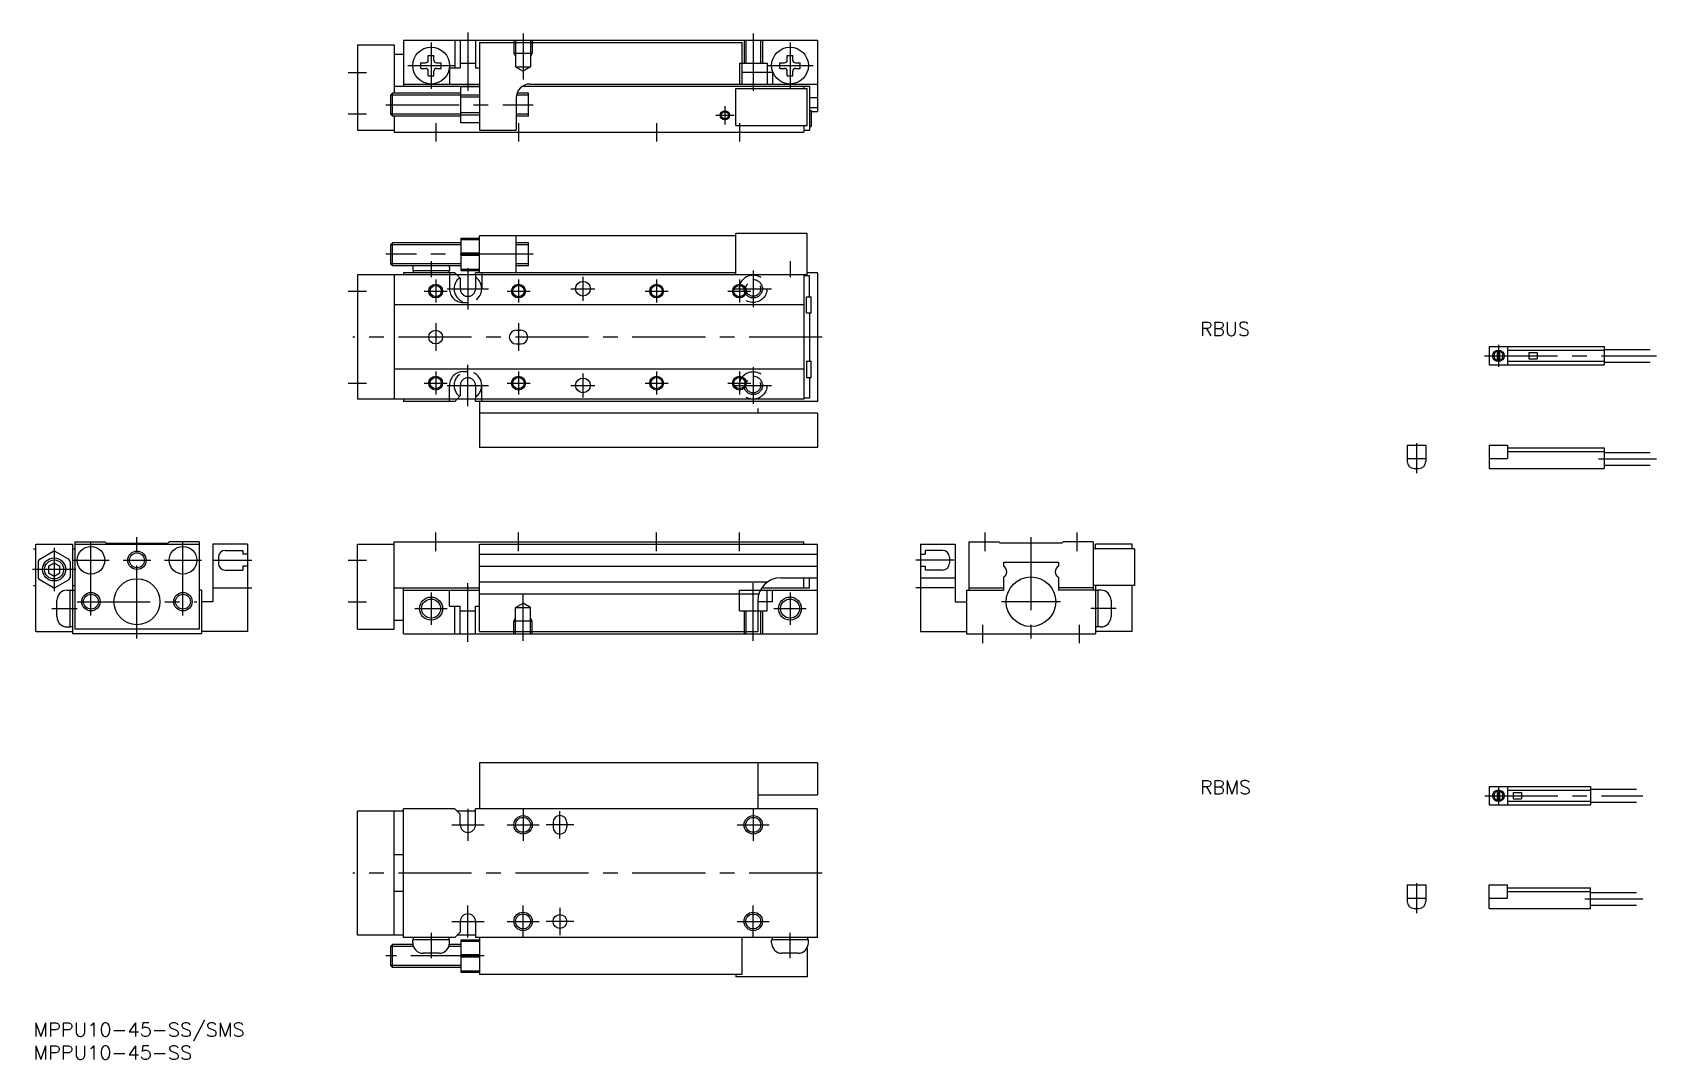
# Model space of a CAD drawing. Extents: x 0 to 353, y -8 to 215.
import ezdxf

# ---------------------------------------------------------------- set-up
doc = ezdxf.new("R2010")
doc.units = 0
doc.header["$LTSCALE"] = 0.5
doc.linetypes.add('CENTER', pattern=[50.8, 31.75, -6.35, 6.35, -6.35])
doc.linetypes.add('DASHED', pattern=[19.05, 12.7, -6.35])
for name, color, linetype in [('MSM_CENTER', 1, 'CENTER'), ('MSM_CONTINUOUS', 7, 'CONTINUOUS'), ('MSM_DASHED', 4, 'DASHED'), ('MSM_NARROW', 5, 'CONTINUOUS'), ('MSM_PART_NUMBER', 7, 'CONTINUOUS')]:
    doc.layers.add(name, color=color, linetype=linetype)
doc.styles.get("Standard").update_dxf_attribs({"font": 'txt.shx', "height": 3, "bigfont": 'bigfont.shx'})

# ---------------------------------------------------------------- blocks, each defined once
blk = doc.blocks.new('*U12')
at = {"layer": 'MSM_PART_NUMBER', "width": 1.032}
blk.add_text('MPPU10-45-SS/SMS', height=3, dxfattribs=at).set_placement((0, -3))
blk = doc.blocks.new('*U13')
at = {"layer": 'MSM_PART_NUMBER', "width": 1.032}
blk.add_text('MPPU10-45-SS', height=3, dxfattribs=at).set_placement((0, -8))
blk = doc.blocks.new('*U15')
at = {"layer": 'MSM_PART_NUMBER'}
blk.add_text('RBMS', height=3, dxfattribs=at).set_placement((253.52, 49.67))
blk = doc.blocks.new('*U16')
at = {"layer": 'MSM_PART_NUMBER'}
blk.add_text('RBUS', height=3, dxfattribs=at).set_placement((253.52, 149.28))

msp = doc.modelspace()

# ---------------------------------------------------------------- linework, layer by layer
at = {"layer": 'MSM_CENTER'}
for p, q in [((86.42, 213.04), (86.42, 202.96)), ((94.42, 215.2), (94.42, 202.5)), ((106.42, 215), (106.42, 205)), ((106.42, 215), (106.42, 205)), ((156.42, 215), (156.42, 205)), ((156.42, 215), (156.42, 202.5)), ((164.42, 213.04), (164.42, 202.96)), ((68.42, 206.5), (72.42, 206.5)), ((81.38, 208), (91.46, 208)), ((159.38, 208), (169.46, 208)), ((76.62, 199.5), (108.62, 199.5)), ((150.27, 199.2), (150.27, 195.2)), ((68.42, 197.5), (72.42, 197.5)), ((87.42, 195.5), (87.42, 191.5)), ((105.42, 195.5), (105.42, 191.5)), ((135.42, 195.5), (135.42, 191.5)), ((148.27, 197.2), (152.27, 197.2)), ((153.42, 195.5), (153.42, 191.5)), ((108.62, 167), (76.62, 167)), ((86.42, 165.5), (86.42, 162)), ((94.42, 164), (94.42, 155)), ((156.42, 163.5), (156.42, 155.5)), ((164.42, 165.5), (164.42, 162)), ((68.42, 159), (72.42, 159)), ((84.92, 159), (89.92, 159)), ((87.42, 161.5), (87.42, 156.5)), ((89.92, 159.5), (98.92, 159.5)), ((102.92, 159), (107.92, 159)), ((105.42, 161.5), (105.42, 156.5)), ((116.82, 159.5), (122.02, 159.5)), ((119.42, 162.1), (119.42, 156.9)), ((132.92, 159), (137.92, 159)), ((135.42, 161.5), (135.42, 156.5)), ((150.92, 159), (155.92, 159)), ((152.42, 159.5), (160.42, 159.5)), ((153.42, 161.5), (153.42, 156.5)), ((87.42, 152), (87.42, 146)), ((105.42, 152), (105.42, 146)), ((171.42, 149), (69.42, 149)), ((315.35, 144.94), (352.72, 144.94)), ((318.35, 147.34), (318.35, 142.54)), ((87.42, 141.5), (87.42, 136.5)), ((94.42, 134), (94.42, 143)), ((105.42, 141.5), (105.42, 136.5)), ((135.42, 141.5), (135.42, 136.5)), ((153.42, 141.5), (153.42, 136.5)), ((156.42, 142.5), (156.42, 134.5)), ((68.42, 139), (72.42, 139)), ((84.92, 139), (89.92, 139)), ((89.92, 138.5), (98.92, 138.5)), ((102.92, 139), (107.92, 139)), ((116.82, 138.5), (122.02, 138.5)), ((119.42, 141.1), (119.42, 135.9)), ((132.92, 139), (137.92, 139)), ((150.92, 139), (155.92, 139)), ((152.42, 138.5), (160.42, 138.5)), ((300.56, 125.94), (300.56, 119.44)), ((340.12, 122.54), (352.72, 122.54)), ((87.42, 102.5), (87.42, 106.5)), ((105.42, 102.5), (105.42, 106.5)), ((135.42, 102.5), (135.42, 106.5)), ((153.42, 102.5), (153.42, 106.5)), ((206.78, 106.5), (206.78, 102.5)), ((226.78, 106.5), (226.78, 102.5)), ((4.5, 103.2), (4.5, 93.8)), ((12.5, 88.5), (12.5, 104.5)), ((22.5, 83.5), (22.5, 105.5)), ((32.5, 88.5), (32.5, 104.5)), ((216.78, 105.5), (216.78, 83.5)), ((8.5, 100.5), (16.5, 100.5)), ((19.5, 100.5), (25.5, 100.5)), ((28.5, 100.5), (36.5, 100.5)), ((39.2, 100.5), (47.5, 100.5)), ((68.42, 100.5), (72.42, 100.5)), ((200.08, 100.5), (191.78, 100.5)), ((9.2, 98.5), (-0.2, 98.5)), ((94.42, 82.8), (94.42, 95.5)), ((156.42, 83), (156.42, 95.5)), ((39.2, 94.5), (47.5, 94.5)), ((86.42, 93.5), (86.42, 86.5)), ((106.42, 83), (106.42, 93)), ((164.42, 93.5), (164.42, 86.5)), ((200.08, 94.5), (191.78, 94.5)), ((4, 90), (9.5, 90)), ((9.5, 91.5), (35.5, 91.5)), ((68.42, 91.5), (72.42, 91.5)), ((82.92, 90), (89.92, 90)), ((160.92, 90), (167.92, 90)), ((223.18, 91.5), (210.38, 91.5)), ((235.28, 90), (229.78, 90)), ((206.28, 86.5), (206.28, 82.5)), ((227.28, 86.5), (227.28, 82.5)), ((318.35, 51.33), (318.35, 47.33)), ((94.42, 46.5), (94.42, 39.5)), ((106.42, 46.5), (106.42, 39.5)), ((114.42, 40), (114.42, 46)), ((156.42, 46.5), (156.42, 39.5)), ((315.38, 49.33), (349.72, 49.33)), ((90.92, 43), (97.92, 43)), ((102.92, 43), (109.92, 43)), ((117.42, 43), (111.42, 43)), ((152.92, 43), (159.92, 43)), ((171.42, 32.5), (69.42, 32.5)), ((300.56, 30.33), (300.56, 23.83)), ((94.42, 18.5), (94.42, 25.5)), ((106.42, 18.5), (106.42, 25.5)), ((114.42, 25), (114.42, 19)), ((156.42, 18.5), (156.42, 25.5)), ((337.12, 26.93), (349.72, 26.93)), ((90.92, 22), (97.92, 22)), ((102.92, 22), (109.92, 22)), ((117.42, 22), (111.42, 22)), ((152.92, 22), (159.92, 22)), ((86.42, 19.5), (86.42, 14)), ((164.42, 14), (164.42, 19.5)), ((97.92, 14.5), (76.62, 14.5))]:
    msp.add_line(p, q, dxfattribs=at)
at = {"layer": 'MSM_CONTINUOUS'}
for p, q in [((70.42, 212.5), (70.42, 194)), ((70.42, 212.5), (78.42, 212.5)), ((78.42, 212.5), (78.42, 202)), ((80.42, 213.5), (80.42, 203.5)), ((80.42, 213.5), (170.42, 213.5)), ((91.57, 213.5), (91.57, 207.5)), ((92.77, 213.5), (92.77, 207.5)), ((96.07, 213.5), (96.07, 207.5)), ((96.92, 213), (96.92, 194)), ((96.92, 213), (153.92, 213)), ((153.92, 213), (153.92, 204)), ((170.42, 213.5), (170.42, 198)), ((78.42, 210.5), (80.42, 210.5)), ((84.22, 207.4), (84.22, 208.6)), ((84.22, 208.6), (85.22, 208.6)), ((85.82, 210.2), (87.02, 210.2)), ((85.82, 209.2), (85.82, 210.2)), ((87.02, 209.2), (87.02, 210.2)), ((87.62, 208.6), (88.62, 208.6)), ((88.62, 207.4), (88.62, 208.6)), ((92.77, 208.5), (96.07, 208.5)), ((162.22, 207.4), (162.22, 208.6)), ((162.22, 208.6), (163.22, 208.6)), ((163.82, 210.2), (165.02, 210.2)), ((163.82, 209.2), (163.82, 210.2)), ((165.02, 209.2), (165.02, 210.2)), ((165.62, 208.6), (166.62, 208.6)), ((166.62, 207.4), (166.62, 208.6)), ((84.22, 207.4), (85.22, 207.4)), ((85.82, 205.8), (85.82, 206.8)), ((85.82, 205.8), (87.02, 205.8)), ((87.02, 205.8), (87.02, 206.8)), ((87.62, 207.4), (88.62, 207.4)), ((90.42, 207.5), (90.42, 204)), ((90.42, 207.5), (92.77, 207.5)), ((96.07, 207.5), (96.92, 207.5)), ((160.62, 206.5), (153.92, 206.5)), ((160.62, 206.5), (160.62, 204)), ((162.22, 207.4), (163.22, 207.4)), ((163.82, 205.8), (163.82, 206.8)), ((163.82, 205.8), (165.02, 205.8)), ((165.02, 205.8), (165.02, 206.8)), ((165.62, 207.4), (166.62, 207.4)), ((78.05, 202), (77.62, 201.57)), ((77.62, 201.57), (77.62, 197.43)), ((92.92, 202), (78.05, 202)), ((78.05, 197), (78.05, 202)), ((78.42, 203.5), (96.92, 203.5)), ((80.42, 204), (96.92, 204)), ((92.92, 195.6), (92.92, 203.4)), ((96.92, 203.4), (92.92, 203.4)), ((92.92, 201.67), (96.92, 201.67)), ((92.92, 201.22), (96.92, 201.22)), ((107.62, 202), (105.09, 202)), ((106.26, 203.5), (168.62, 203.5)), ((107.62, 197), (107.62, 202)), ((107.92, 204), (170.42, 204)), ((152.62, 195), (152.62, 203)), ((152.62, 203), (168.12, 203)), ((167.42, 203.5), (167.42, 203)), ((168.12, 195), (168.12, 203)), ((168.62, 203.5), (168.62, 194)), ((92.92, 197.78), (96.92, 197.78)), ((104.92, 201), (104.92, 194)), ((168.62, 201.1), (170.42, 201.1)), ((168.62, 198.9), (170.42, 198.9)), ((168.62, 198.25), (169.02, 198.25)), ((169.02, 198.25), (169.02, 194.75)), ((169.02, 198), (170.42, 198)), ((77.62, 197.43), (78.05, 197)), ((92.92, 197), (78.05, 197)), ((78.42, 197), (78.42, 193.5)), ((92.92, 197.33), (96.92, 197.33)), ((96.92, 195.6), (92.92, 195.6)), ((107.62, 197), (104.92, 197)), ((152.62, 195), (168.12, 195)), ((167.42, 195), (167.42, 193.5)), ((168.62, 194.75), (169.02, 194.75)), ((70.42, 194), (78.42, 194)), ((78.42, 193.5), (167.42, 193.5)), ((96.92, 194), (104.92, 194)), ((167.42, 194), (168.62, 194)), ((78.05, 169.5), (77.62, 169.07)), ((92.92, 169.5), (78.05, 169.5)), ((78.05, 164.5), (78.05, 169.5)), ((92.92, 170.5), (96.92, 170.5)), ((92.92, 170.5), (92.92, 163.5)), ((92.92, 170.24), (96.92, 170.24)), ((96.92, 163), (96.92, 171)), ((152.62, 171), (96.92, 171)), ((104.92, 163), (104.92, 171)), ((107.62, 169.5), (104.92, 169.5)), ((107.62, 164.5), (107.62, 169.5)), ((152.62, 162.5), (152.62, 171.5)), ((168.12, 171.5), (152.62, 171.5)), ((168.12, 162.5), (168.12, 171.5)), ((77.62, 169.07), (77.62, 164.93)), ((96.92, 167.26), (92.92, 167.26)), ((96.92, 166.74), (92.92, 166.74)), ((70.42, 162.5), (70.42, 135.5)), ((168.12, 162.5), (70.42, 162.5)), ((77.62, 164.93), (78.05, 164.5)), ((92.92, 164.5), (78.05, 164.5)), ((78.42, 162.5), (78.42, 135.5)), ((80.42, 163), (80.42, 162.5)), ((91.57, 163), (80.42, 163)), ((82.42, 164.15), (82.42, 163.5)), ((82.42, 163.5), (90.42, 163.5)), ((82.52, 163.5), (82.52, 163)), ((90.32, 163), (90.32, 163.5)), ((90.42, 164.15), (90.42, 163.5)), ((90.42, 163), (90.42, 162.5)), ((91.57, 163), (92.07, 162.5)), ((92.92, 163.76), (96.92, 163.76)), ((92.92, 163.5), (96.92, 163.5)), ((96.07, 162.5), (96.07, 163)), ((152.62, 163), (96.07, 163)), ((97.42, 163), (97.42, 162.5)), ((107.62, 164.5), (104.92, 164.5)), ((167.42, 162.5), (167.42, 135.5)), ((170.42, 163), (168.12, 163)), ((170.42, 163), (170.42, 135)), ((168.62, 162.3), (167.42, 162.3)), ((168.62, 157.75), (168.62, 162.3)), ((167.42, 156), (78.42, 156)), ((168.02, 154.25), (168.02, 157.75)), ((168.02, 157.75), (169.02, 157.75)), ((169.02, 154.25), (169.02, 157.75)), ((168.02, 154.25), (169.02, 154.25)), ((168.62, 154.25), (168.62, 143.75)), ((104.92, 150.5), (105.92, 150.5)), ((104.92, 147.5), (105.92, 147.5)), ((316.35, 146.94), (316.35, 142.94)), ((316.35, 146.94), (341.35, 146.94)), ((318.1, 146.17), (318.1, 143.72)), ((318.6, 146.17), (318.6, 143.72)), ((320.35, 146.94), (320.35, 142.94)), ((320.35, 146.14), (341.35, 146.14)), ((324.95, 145.64), (326.75, 145.64)), ((324.95, 145.64), (324.95, 144.24)), ((326.75, 145.64), (326.75, 144.24)), ((341.35, 146.94), (341.35, 142.94)), ((341.35, 146.34), (351.35, 146.34)), ((167.42, 142), (78.42, 142)), ((168.02, 143.75), (168.02, 140.25)), ((168.02, 143.75), (169.02, 143.75)), ((169.02, 140.25), (169.02, 143.75)), ((316.35, 142.94), (341.35, 142.94)), ((320.35, 143.74), (341.35, 143.74)), ((324.95, 144.24), (326.75, 144.24)), ((341.35, 143.54), (351.35, 143.54)), ((168.02, 140.25), (169.02, 140.25)), ((168.62, 140.25), (168.62, 135.7)), ((167.42, 135.5), (70.42, 135.5)), ((80.42, 135.5), (80.42, 135)), ((91.57, 135), (80.42, 135)), ((90.42, 135), (90.42, 135.5)), ((92.07, 135.5), (91.57, 135)), ((96.07, 135), (96.07, 135.5)), ((170.42, 135), (96.07, 135)), ((96.92, 135), (96.92, 125)), ((97.42, 135), (97.42, 135.5)), ((168.62, 135.7), (167.42, 135.7)), ((170.42, 132.5), (96.92, 132.5)), ((157.42, 133.5), (157.42, 132.5)), ((170.42, 132.5), (170.42, 125)), ((170.42, 125), (96.92, 125)), ((298.56, 125.54), (298.56, 121.94)), ((298.56, 125.54), (302.56, 125.54)), ((302.56, 125.54), (302.56, 121.94)), ((316.35, 125.54), (320.35, 125.54)), ((316.35, 125.54), (316.35, 120.44)), ((320.35, 125.54), (320.35, 122.64)), ((320.35, 124.94), (341.35, 124.94)), ((320.35, 124.14), (341.35, 124.14)), ((341.35, 124.94), (341.35, 120.44)), ((341.35, 123.94), (351.35, 123.94)), ((298.56, 122.64), (302.56, 122.64)), ((300.06, 120.44), (301.06, 120.44)), ((316.35, 122.64), (320.35, 122.64)), ((316.35, 120.44), (341.35, 120.44)), ((341.35, 121.14), (351.35, 121.14)), ((0, 103), (0.5, 103)), ((0.5, 104), (8.5, 104)), ((0.5, 85), (0.5, 104)), ((1.26, 100.67), (4.24, 102.39)), ((7.74, 100.67), (4.76, 102.39)), ((8.5, 104), (8.5, 84.5)), ((8.5, 103), (9, 103)), ((9, 104.5), (15.5, 104.5)), ((9, 104.5), (9, 85.5)), ((9, 104), (36, 104)), ((15.5, 104.5), (15.8, 104.2)), ((15.8, 104.2), (29.2, 104.2)), ((29.5, 104.5), (29.2, 104.2)), ((36, 104.5), (29.5, 104.5)), ((36, 104.5), (36, 85.5)), ((46.5, 104), (39, 104)), ((39, 104), (39, 91.5)), ((41.7, 102.65), (45.5, 102.65)), ((45.5, 102.65), (45.5, 101.8)), ((46.5, 104), (46.5, 85)), ((70.42, 104), (78.42, 104)), ((70.42, 85.5), (70.42, 104)), ((78.42, 85.5), (78.42, 104.5)), ((78.42, 104.5), (167.42, 104.5)), ((96.92, 85), (96.92, 104)), ((96.92, 104), (170.42, 104)), ((167.42, 104), (167.42, 104.5)), ((167.42, 104), (168.42, 104)), ((170.42, 84.5), (170.42, 104)), ((192.78, 104), (200.28, 104)), ((192.78, 104), (192.78, 85)), ((193.78, 102.65), (193.78, 101.8)), ((197.58, 102.65), (193.78, 102.65)), ((200.28, 104), (200.28, 91.5)), ((203.28, 104.5), (209.78, 104.5)), ((203.28, 104.5), (203.28, 94)), ((209.78, 104.5), (210.08, 104.2)), ((223.48, 104.2), (210.08, 104.2)), ((223.78, 104.5), (223.48, 104.2)), ((230.28, 104.5), (223.78, 104.5)), ((230.28, 104.5), (230.28, 94)), ((239.28, 103), (230.28, 103)), ((230.78, 103), (230.78, 104)), ((238.78, 104), (230.78, 104)), ((238.78, 103), (238.78, 104)), ((239.28, 103), (239.28, 95)), ((1, 100.22), (1, 96.78)), ((3.25, 99.22), (4.5, 99.94)), ((3.25, 99.22), (3.25, 97.78)), ((4.5, 99.94), (5.75, 99.22)), ((5.75, 97.78), (5.75, 99.22)), ((8, 100.22), (8, 96.78)), ((40.2, 101.15), (40.2, 99.85)), ((46.5, 101.8), (45.5, 101.8)), ((46.5, 99.2), (45.5, 99.2)), ((45.5, 99.2), (45.5, 98.35)), ((96.92, 101.8), (170.42, 101.8)), ((96.92, 99.2), (170.42, 99.2)), ((192.78, 101.8), (193.78, 101.8)), ((192.78, 99.2), (193.78, 99.2)), ((193.78, 99.2), (193.78, 98.35)), ((199.08, 101.15), (199.08, 99.85)), ((210.78, 100), (210.78, 99.21)), ((222.78, 100), (210.78, 100)), ((222.78, 100), (222.78, 99.21)), ((4.24, 94.61), (1.26, 96.33)), ((3.25, 97.78), (4.5, 97.06)), ((4.5, 97.06), (5.75, 97.78)), ((4.76, 94.61), (7.74, 96.33)), ((41.7, 98.35), (45.5, 98.35)), ((96.92, 95.8), (159.55, 95.8)), ((162.42, 96.7), (170.42, 96.7)), ((167.42, 94.5), (167.42, 96.7)), ((168.62, 94.5), (168.62, 96.7)), ((192.78, 96.7), (200.28, 96.7)), ((197.58, 98.35), (193.78, 98.35)), ((210.78, 96.79), (210.78, 94)), ((222.78, 96.79), (222.78, 94)), ((0, 95), (0.5, 95)), ((7.35, 94), (8, 94)), ((8, 86), (8, 94)), ((8.5, 93.9), (8, 93.9)), ((8.5, 95), (9, 95)), ((8.5, 94), (9, 94)), ((36.5, 94), (36, 94)), ((36.5, 94), (36.5, 84.5)), ((78.42, 94.5), (96.92, 94.5)), ((80.42, 84.5), (80.42, 94.5)), ((80.42, 94), (96.92, 94)), ((90.42, 90.5), (90.42, 94)), ((96.92, 93.2), (157.65, 93.2)), ((157.98, 94), (170.42, 94)), ((158.27, 94.5), (168.62, 94.5)), ((160.62, 91.5), (160.62, 94)), ((202.78, 94), (210.78, 94)), ((202.78, 94), (202.78, 84.5)), ((203.28, 94.5), (210.78, 94.5)), ((230.28, 94.5), (222.78, 94.5)), ((230.78, 94), (222.78, 94)), ((239.28, 95), (230.28, 95)), ((230.78, 95), (230.78, 84.5)), ((231.28, 93.9), (230.78, 93.9)), ((231.28, 94), (231.28, 86)), ((231.93, 94), (231.28, 94)), ((238.78, 85), (238.78, 95)), ((5.1, 88.25), (5.1, 91.75)), ((39, 91.5), (36.5, 91.5)), ((90.42, 90.5), (92.77, 90.5)), ((91.57, 84.5), (91.57, 90.5)), ((92.77, 84.5), (92.77, 90.5)), ((92.77, 89.5), (96.07, 89.5)), ((96.07, 90.5), (96.92, 90.5)), ((96.07, 84.5), (96.07, 90.5)), ((157.42, 91.7), (157.42, 85)), ((160.62, 91.5), (157.42, 91.5)), ((200.28, 91.5), (202.78, 91.5)), ((234.18, 91.75), (234.18, 88.25)), ((0.5, 85), (8.5, 85)), ((7.35, 86), (8, 86)), ((8, 86.1), (8.5, 86.1)), ((36, 85.5), (9, 85.5)), ((46.5, 85), (36.5, 85)), ((70.42, 85.5), (78.42, 85.5)), ((78.42, 87.5), (80.42, 87.5)), ((96.92, 85), (157.42, 85)), ((192.78, 85), (202.78, 85)), ((230.78, 86.1), (231.28, 86.1)), ((238.78, 85), (230.78, 85)), ((231.93, 86), (231.28, 86)), ((36.5, 84.5), (8.5, 84.5)), ((80.42, 84.5), (170.42, 84.5)), ((202.78, 84.5), (230.78, 84.5)), ((96.92, 56.5), (96.92, 46.5)), ((170.42, 56.5), (96.92, 56.5)), ((157.42, 56.5), (157.42, 46.5)), ((170.42, 56.5), (170.42, 49.5)), ((157.42, 49.5), (170.42, 49.5)), ((316.35, 51.33), (316.35, 47.33)), ((316.35, 51.33), (338.35, 51.33)), ((318.1, 50.56), (318.1, 48.11)), ((318.6, 50.56), (318.6, 48.11)), ((320.35, 51.33), (320.35, 47.33)), ((320.35, 50.53), (338.35, 50.53)), ((321.55, 50.03), (321.55, 48.63)), ((321.55, 50.03), (323.35, 50.03)), ((323.35, 50.03), (323.35, 48.63)), ((338.35, 51.33), (338.35, 47.33)), ((338.35, 50.73), (348.35, 50.73)), ((70.42, 19), (70.42, 46)), ((80.42, 46), (70.42, 46)), ((78.42, 19), (78.42, 46)), ((91.57, 46.5), (80.42, 46.5)), ((80.42, 18.5), (80.42, 46.5)), ((91.57, 46.5), (92.77, 45.3)), ((96.07, 46), (92.07, 46)), ((96.07, 43), (96.07, 46.5)), ((170.42, 46.5), (96.07, 46.5)), ((170.42, 18.5), (170.42, 46.5)), ((316.35, 47.33), (338.35, 47.33)), ((320.35, 48.13), (338.35, 48.13)), ((321.55, 48.63), (323.35, 48.63)), ((338.35, 47.93), (348.35, 47.93)), ((92.77, 43), (92.77, 45.3)), ((112.92, 43.5), (112.92, 42.5)), ((115.92, 43.5), (115.92, 42.5)), ((80.42, 36.5), (78.42, 36.5)), ((80.42, 28.5), (78.42, 28.5)), ((298.56, 29.93), (298.56, 26.33)), ((298.56, 29.93), (302.56, 29.93)), ((302.56, 29.93), (302.56, 26.33)), ((316.35, 29.93), (320.35, 29.93)), ((316.35, 24.83), (316.35, 29.93)), ((320.35, 27.03), (320.35, 29.93)), ((320.35, 29.33), (338.35, 29.33)), ((320.35, 28.53), (338.35, 28.53)), ((338.35, 24.83), (338.35, 29.33)), ((338.35, 28.33), (348.35, 28.33)), ((298.56, 27.03), (302.56, 27.03)), ((300.06, 24.83), (301.06, 24.83)), ((316.35, 27.03), (320.35, 27.03)), ((316.35, 24.83), (338.35, 24.83)), ((338.35, 25.53), (348.35, 25.53)), ((92.77, 22), (92.77, 19.7)), ((96.07, 22), (96.07, 18.5)), ((80.42, 19), (70.42, 19)), ((91.57, 18.5), (80.42, 18.5)), ((82.42, 17.35), (82.42, 18)), ((90.42, 18), (82.42, 18)), ((82.52, 18.5), (82.52, 18)), ((90.32, 18), (90.32, 18.5)), ((90.42, 17.35), (90.42, 18)), ((91.57, 18.5), (92.77, 19.7)), ((96.07, 19), (92.07, 19)), ((92.92, 18), (96.92, 18)), ((92.92, 18), (92.92, 11)), ((92.92, 17.74), (96.92, 17.74)), ((170.42, 18.5), (96.07, 18.5)), ((96.92, 18.5), (96.92, 10.5)), ((153.92, 18.5), (153.92, 10.5)), ((160.42, 17.35), (160.42, 18)), ((168.42, 18), (160.42, 18)), ((160.52, 18.5), (160.52, 18)), ((168.32, 18), (168.32, 18.5)), ((168.42, 17.35), (168.42, 18)), ((78.05, 17), (77.62, 16.57)), ((77.62, 16.57), (77.62, 12.43)), ((78.05, 12), (78.05, 17)), ((82.44, 17), (78.05, 17)), ((88.17, 15.1), (84.67, 15.1)), ((92.92, 17), (90.39, 17)), ((96.92, 14.76), (92.92, 14.76)), ((96.92, 14.24), (92.92, 14.24)), ((166.17, 15.1), (162.67, 15.1)), ((168.12, 16.23), (168.12, 10)), ((77.62, 12.43), (78.05, 12)), ((92.92, 12), (78.05, 12)), ((92.92, 11.26), (96.92, 11.26)), ((92.92, 11), (96.92, 11)), ((153.92, 10.5), (96.92, 10.5)), ((152.62, 10.5), (152.62, 10)), ((168.12, 10), (152.62, 10))]:
    msp.add_line(p, q, dxfattribs=at)
for centre, radius in [((86.42, 208), 4), ((164.42, 208), 4), ((150.27, 197.2), 0.783), ((87.42, 159), 1.23), ((105.42, 159), 1.23), ((119.42, 159.5), 1.6), ((135.42, 159), 1.23), ((153.42, 159), 1.23), ((87.42, 149), 1.5), ((318.35, 144.94), 1.25), ((87.42, 139), 1.23), ((105.42, 139), 1.23), ((119.42, 138.5), 1.6), ((135.42, 139), 1.23), ((153.42, 139), 1.23), ((12.5, 100.5), 3), ((32.5, 100.5), 3), ((4.5, 98.5), 2.5), ((22.5, 100.5), 1.62), ((22.5, 91.5), 5), ((216.78, 91.5), 5.4), ((12.5, 91.5), 1.62), ((32.5, 91.5), 1.62), ((86.42, 90), 2.07), ((164.42, 90), 2.07), ((318.35, 49.33), 1.25), ((106.42, 43), 1.62), ((156.42, 43), 1.62), ((106.42, 22), 1.62), ((114.42, 22), 1.5), ((156.42, 22), 1.62)]:
    msp.add_circle(centre, radius, dxfattribs=at)
for centre, radius, start, end in [((85.22, 209.2), 0.6, 270, 0), ((87.62, 209.2), 0.6, 180, 270), ((163.22, 209.2), 0.6, 270, 0), ((165.62, 209.2), 0.6, 180, 270), ((85.22, 206.8), 0.6, 0, 90), ((87.62, 206.8), 0.6, 90, 180), ((163.22, 206.8), 0.6, 0, 90), ((165.62, 206.8), 0.6, 90, 180), ((107.92, 201), 3, 90, 180), ((84.67, 164.15), 2.25, 171.051, 180), ((88.17, 164.15), 2.25, 0, 8.949), ((104.92, 149), 1.5, 90, 270), ((105.92, 149), 1.5, 270, 90), ((318.35, 144.94), 1, 104.4775, 255.5225), ((318.35, 144.94), 1, 284.4775, 75.5225), ((300.06, 121.94), 1.5, 180, 270), ((301.06, 121.94), 1.5, 270, 0), ((4.5, 98.5), 3.9, 86.1769, 93.823), ((41.7, 101.15), 1.5, 90, 180), ((197.58, 101.15), 1.5, 360, 90), ((4.5, 98.5), 3.9, 146.177, 153.823), ((4.5, 98.5), 3.9, 26.177, 33.823), ((41.7, 99.85), 1.5, 180, 270), ((197.58, 99.85), 1.5, 270, 360), ((210.18, 98), 1.35, 296.3891, 63.6126), ((223.38, 98), 1.35, 116.39, 243.6138), ((4.5, 98.5), 3.9, 206.177, 213.8231), ((4.5, 98.5), 3.9, 326.1769, 333.823), ((162.42, 91.7), 5, 90, 180), ((4.5, 98.5), 3.9, 266.177, 273.823), ((7.35, 91.75), 2.25, 90, 180), ((231.93, 91.75), 2.25, 360, 90), ((7.35, 88.25), 2.25, 180, 270), ((231.93, 88.25), 2.25, 270, 0), ((318.35, 49.33), 1, 104.4775, 255.5225), ((318.35, 49.33), 1, 284.4775, 75.5225), ((94.42, 43), 1.65, 180, 0), ((114.42, 43.5), 1.5, 0, 180), ((114.42, 42.5), 1.5, 180, 0), ((300.06, 26.33), 1.5, 180, 270), ((301.06, 26.33), 1.5, 270, 0), ((94.42, 22), 1.65, 360, 180), ((84.67, 17.35), 2.25, 180, 270), ((88.17, 17.35), 2.25, 270, 360), ((162.67, 17.35), 2.25, 180, 270), ((166.17, 17.35), 2.25, 270, 360)]:
    msp.add_arc(centre, radius, start, end, dxfattribs=at)
at = {"layer": 'MSM_DASHED'}
for p, q in [((104.42, 213.5), (104.42, 210.7)), ((104.8, 213.5), (104.8, 207.74)), ((108.04, 213.5), (108.04, 207.74)), ((108.42, 213.5), (108.42, 210.7)), ((154.42, 213.5), (154.42, 208.5)), ((154.8, 213.5), (154.8, 208.5)), ((158.04, 213.5), (158.04, 208.5)), ((158.42, 213.5), (158.42, 208.5)), ((104.42, 210.7), (108.42, 210.7)), ((104.42, 210.7), (104.8, 210.04)), ((108.42, 210.7), (108.04, 210.04)), ((153.42, 208.5), (153.42, 204)), ((153.42, 208.5), (159.42, 208.5)), ((159.42, 208.5), (159.42, 204)), ((104.8, 207.74), (108.04, 207.74)), ((104.8, 207.74), (106.42, 206.8)), ((108.04, 207.74), (106.42, 206.8)), ((90.42, 162.5), (90.42, 159.5)), ((92.07, 162.5), (92.77, 161.8)), ((96.07, 162.5), (96.07, 159.5)), ((97.42, 162.5), (97.42, 159.5)), ((92.77, 161.8), (92.77, 159.5)), ((93.42, 156.5), (94.42, 156.5)), ((93.42, 141.5), (94.42, 141.5)), ((90.42, 135.5), (90.42, 138.5)), ((92.77, 138.5), (92.77, 136.2)), ((96.07, 138.5), (96.07, 135.5)), ((97.42, 135.5), (97.42, 138.5)), ((92.77, 136.2), (92.07, 135.5)), ((153.42, 89.5), (153.42, 94)), ((153.42, 94), (157.98, 94)), ((159.42, 89.5), (159.42, 94)), ((104.8, 90.26), (106.42, 91.2)), ((104.8, 84.5), (104.8, 90.26)), ((104.8, 90.26), (108.04, 90.26)), ((108.04, 90.26), (106.42, 91.2)), ((108.04, 84.5), (108.04, 90.26)), ((153.42, 89.5), (159.42, 89.5)), ((154.42, 89.5), (154.42, 84.5)), ((154.8, 89.5), (154.8, 84.5)), ((158.04, 89.5), (158.04, 84.5)), ((158.42, 89.5), (158.42, 84.5)), ((104.42, 87.3), (104.8, 87.96)), ((108.42, 87.3), (104.42, 87.3)), ((104.42, 84.5), (104.42, 87.3)), ((108.42, 87.3), (108.04, 87.96)), ((108.42, 84.5), (108.42, 87.3))]:
    msp.add_line(p, q, dxfattribs=at)
for centre, radius in [((156.42, 159.5), 3), ((156.42, 159.5), 2), ((156.42, 159.5), 1.62), ((156.42, 138.5), 3), ((156.42, 138.5), 2), ((156.42, 138.5), 1.62)]:
    msp.add_circle(centre, radius, dxfattribs=at)
for centre, radius, start, end in [((93.42, 159.5), 3, 180, 270), ((94.42, 159.5), 3, 126.1871, 56.633), ((94.42, 159.5), 1.65, 180, 0), ((93.42, 138.5), 3, 90, 180), ((94.42, 138.5), 3, 303.367, 233.8127), ((94.42, 138.5), 1.65, 0, 180)]:
    msp.add_arc(centre, radius, start, end, dxfattribs=at)
at = {"layer": 'MSM_NARROW'}
for p, q in [((92.92, 201.57), (77.62, 201.57)), ((107.62, 201.57), (104.97, 201.57)), ((92.92, 197.43), (77.62, 197.43)), ((107.62, 197.43), (104.92, 197.43)), ((92.92, 169.07), (77.62, 169.07)), ((107.62, 169.07), (104.92, 169.07)), ((92.92, 164.93), (77.62, 164.93)), ((107.62, 164.93), (104.92, 164.93)), ((82.56, 16.57), (77.62, 16.57)), ((92.92, 16.57), (90.28, 16.57)), ((92.92, 12.43), (77.62, 12.43))]:
    msp.add_line(p, q, dxfattribs=at)
for centre, radius in [((150.27, 197.2), 1), ((87.42, 159), 1.5), ((105.42, 159), 1.5), ((135.42, 159), 1.5), ((153.42, 159), 1.5), ((87.42, 139), 1.5), ((105.42, 139), 1.5), ((135.42, 139), 1.5), ((153.42, 139), 1.5), ((22.5, 100.5), 2), ((4.5, 98.5), 2.07), ((12.5, 91.5), 2), ((32.5, 91.5), 2), ((86.42, 90), 2.5), ((164.42, 90), 2.5), ((106.42, 43), 2), ((156.42, 43), 2), ((106.42, 22), 2), ((156.42, 22), 2)]:
    msp.add_circle(centre, radius, dxfattribs=at)

# ---------------------------------------------------------------- block references
at = {"layer": 'MSM_CONTINUOUS'}
for name in ['*U16', '*U15', '*U12', '*U13']:
    msp.add_blockref(name, (0, 0), dxfattribs=at)

doc.saveas('drawing.dxf')
